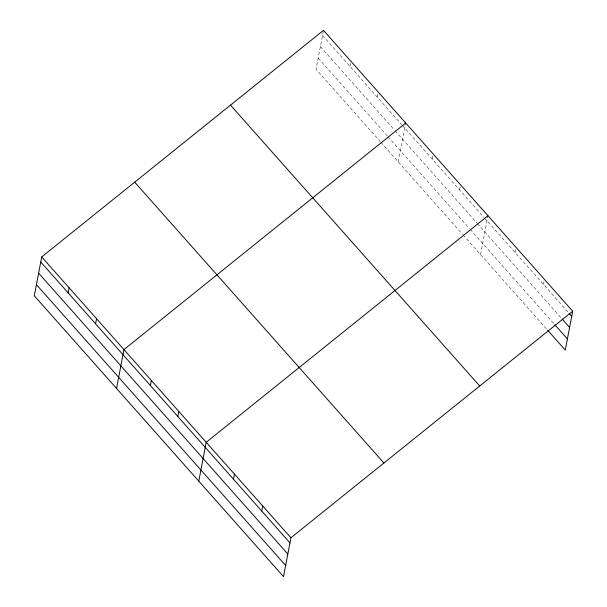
<?xml version="1.0" encoding="UTF-8"?>
<svg xmlns="http://www.w3.org/2000/svg" width="607" height="607" viewBox="0 0 607 607"><rect width="100%" height="100%" fill="white"/><g stroke="black" fill="none" stroke-linecap="round" stroke-linejoin="round"><path stroke-width="0.46" stroke-dasharray="3.04 2.28" d="M323.319 31.2L316.065 69.221L380.24 141.545M349.928 66.338L350.899 61.246M377.342 97.226L378.313 92.143M398.306 161.902L405.559 123.881M432.161 159.019L433.132 153.928M459.575 189.915L460.546 184.824M480.547 254.591L487.96 215.72M515.237 252.641L516.208 247.55M543.477 284.471L544.449 279.379M322.514 35.441L401.637 124.617M402.259 125.315L483.878 217.298M484.5 218.004L568.584 312.764M320.382 46.587L394.527 130.141M395.149 130.846L476.768 222.83M477.39 223.528L561.437 318.258M318.197 58.075L387.349 136.014M387.972 136.712L469.59 228.695M470.213 229.4L554.221 324.085M380.862 142.243L462.481 234.226M463.103 234.932L547.074 329.571"/><path stroke-width="0.91" d="M41.724 256.92L34.303 295.784L283.515 576.65L290.935 537.779L572.697 311.216L323.485 30.35L41.724 256.92L290.935 537.779M68.166 292.9L69.137 287.809M95.58 323.797L96.551 318.705M116.544 388.472L123.957 349.602L405.719 123.039M150.399 385.589L151.371 380.498M177.813 416.478L178.784 411.394M198.785 481.154L206.198 442.291L487.96 215.72M233.475 479.211L234.446 474.12M261.716 511.041L262.687 505.95M572.697 311.216L565.276 350.08L547.704 330.276M569.214 313.478L571.726 316.3M562.067 318.963L569.594 327.454M554.851 324.791L567.408 338.934M230.501 105.117L479.712 385.984M134.701 182.153L383.912 463.012M40.752 262.004L289.964 542.87M38.62 273.15L287.832 554.016M36.435 284.637L285.647 565.504"/></g></svg>
